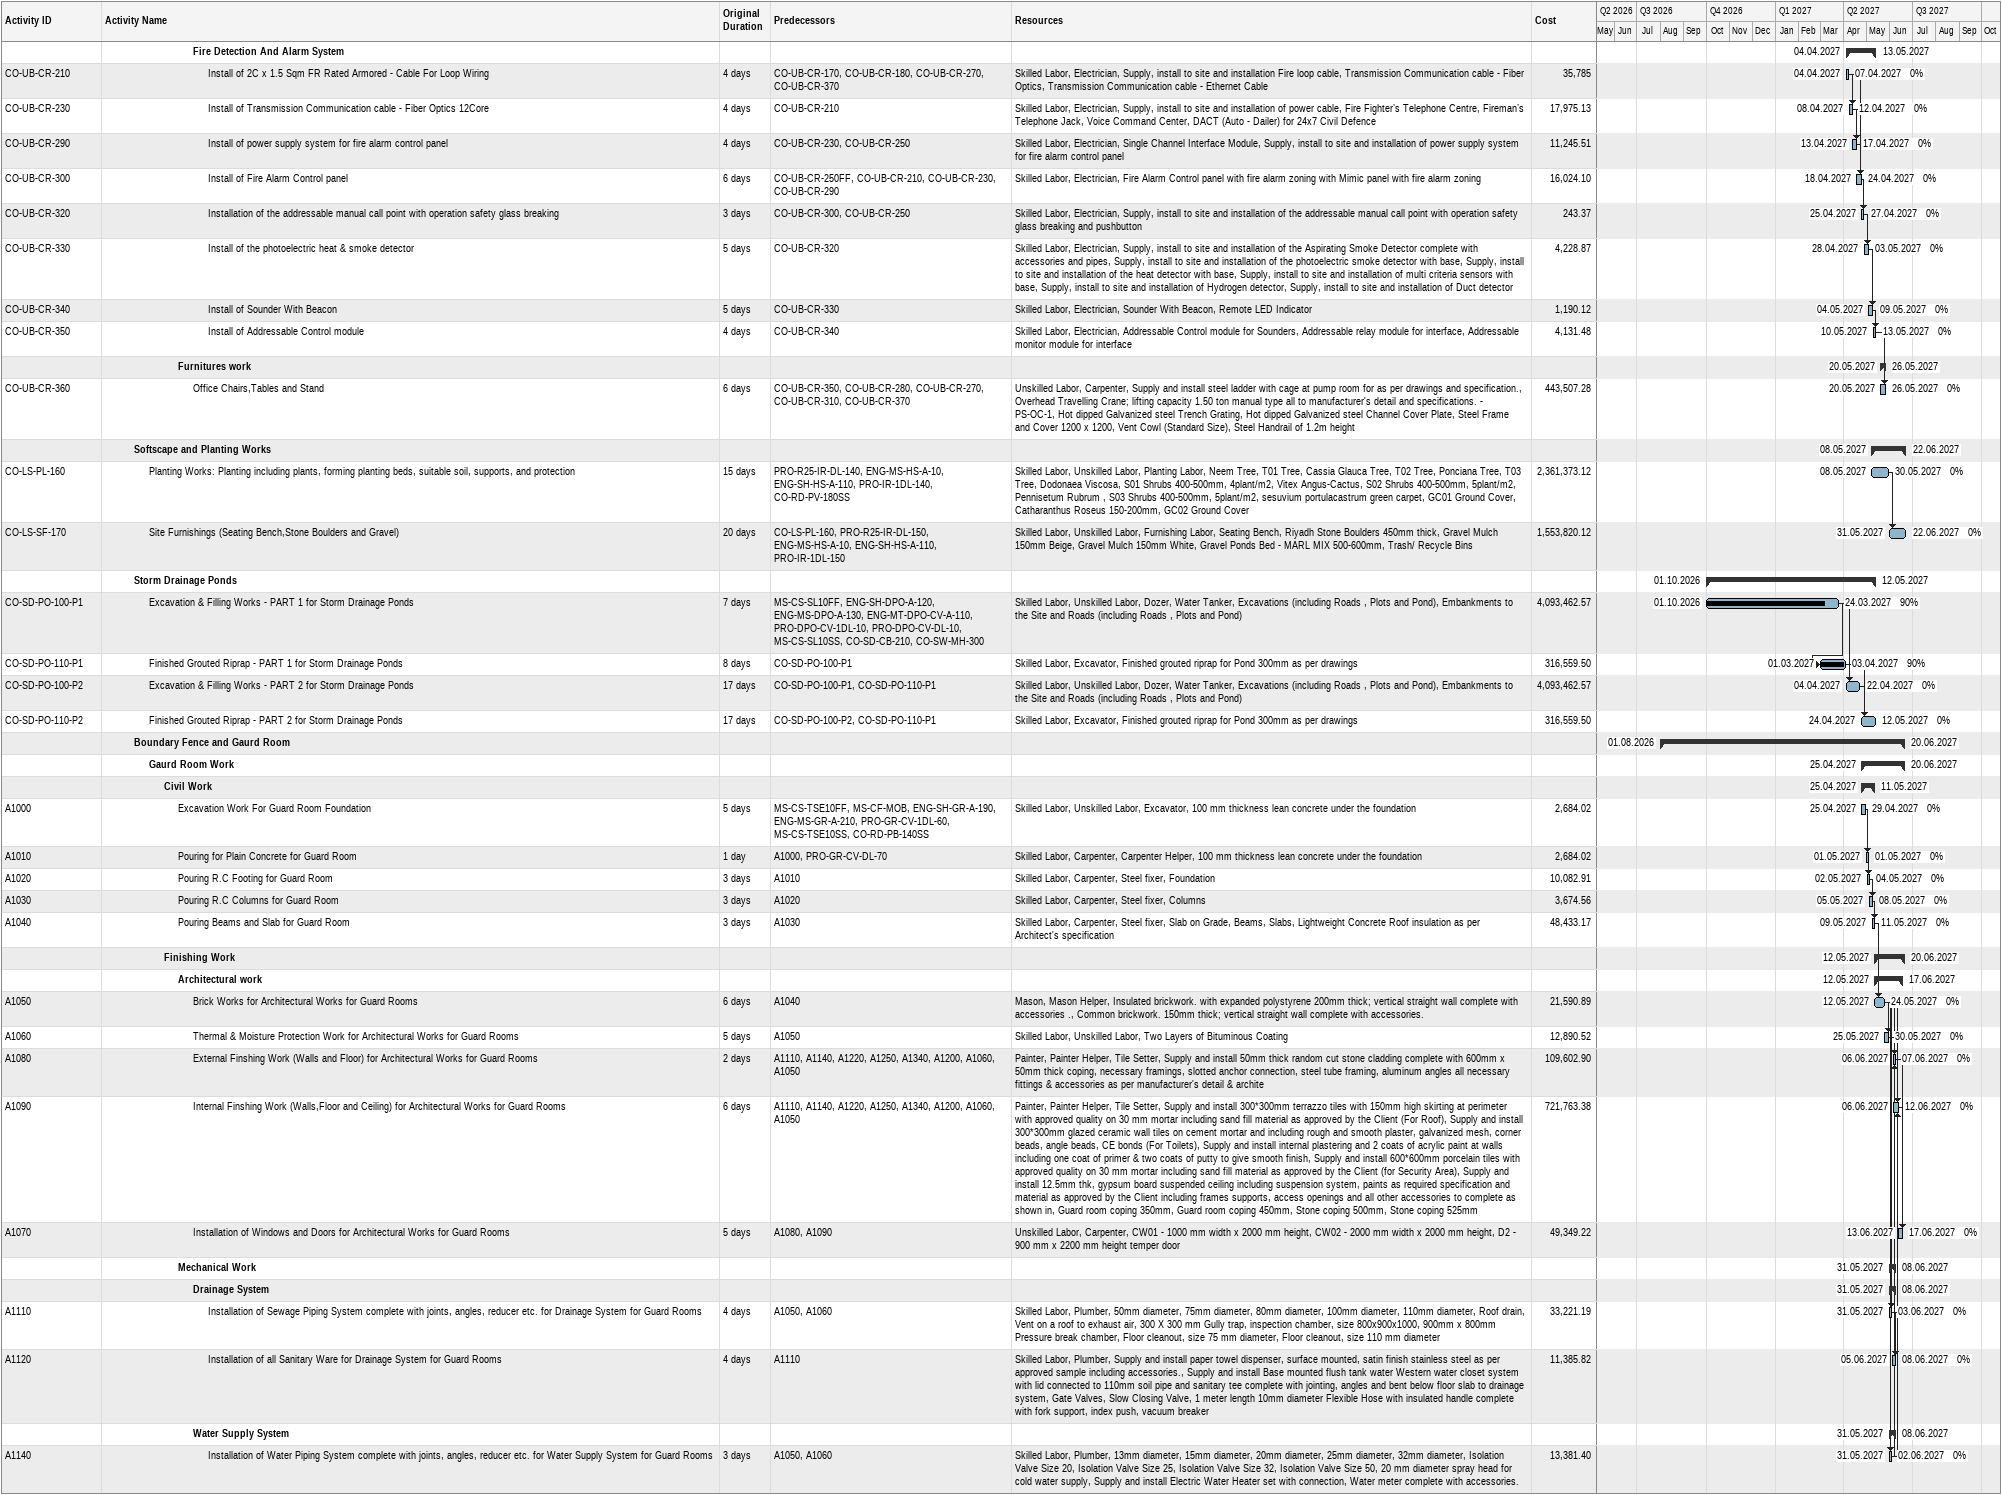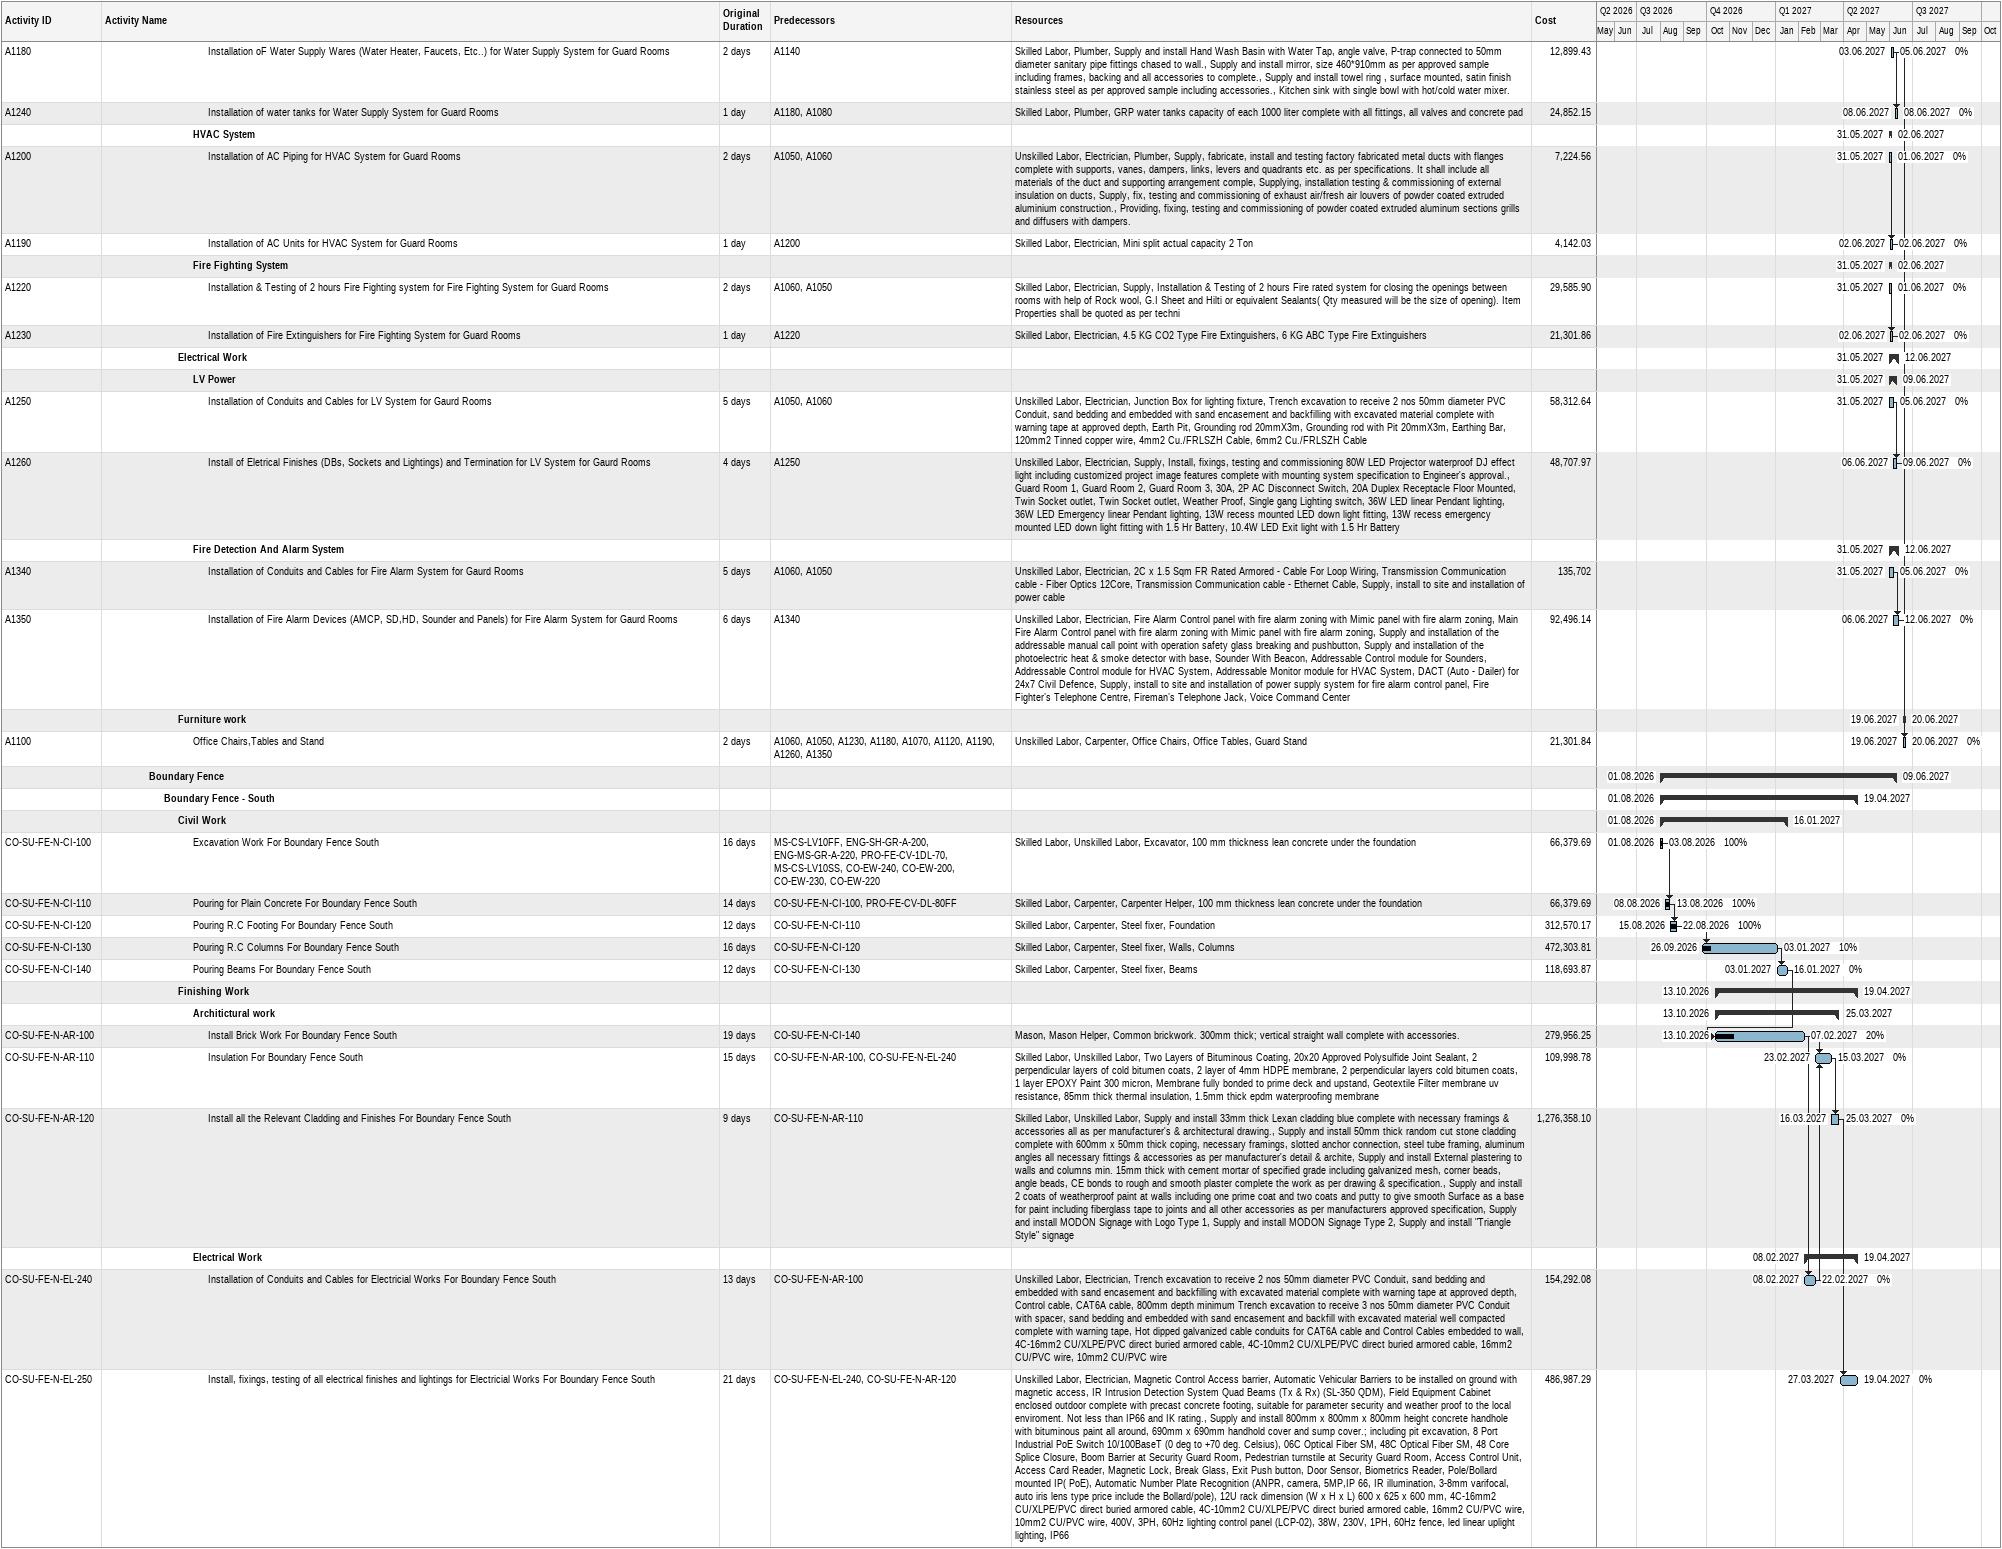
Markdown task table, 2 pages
| ID | Level | Task | Original duration | Start | Finish | Predecessors | Resources | % complete | Cost |
|---|---|---|---|---|---|---|---|---|---|
|  | 7 | **Fire Detection And Alarm System** |  | 2027-04-04 | 2027-05-13 |  |  |  |  |
| CO-UB-CR-210 | 8 | Install of 2C x 1.5 Sqm FR Rated Armored - Cable For Loop Wiring | 4d | 2027-04-04 | 2027-04-07 | CO-UB-CR-170, CO-UB-CR-180, CO-UB-CR-270, CO-UB-CR-370 | Skilled Labor, Electrician, Supply, install to site and installation Fire loop cable, Transmission Communication cable - Fiber Optics, Transmission Communication cable - Ethernet Cable | 0 | 35785 |
| CO-UB-CR-230 | 8 | Install of Transmission Communication cable - Fiber Optics 12Core | 4d | 2027-04-08 | 2027-04-12 | CO-UB-CR-210 | Skilled Labor, Electrician, Supply, install to site and installation of power cable, Fire Fighter’s Telephone Centre, Fireman’s Telephone Jack, Voice Command Center, DACT (Auto - Dailer) for 24x7 Civil Defence | 0 | 17975.13 |
| CO-UB-CR-290 | 8 | Install of power supply system for fire alarm control panel | 4d | 2027-04-13 | 2027-04-17 | CO-UB-CR-230, CO-UB-CR-250 | Skilled Labor, Electrician, Single Channel Interface Module, Supply, install to site and installation of power supply system for fire alarm control panel | 0 | 11245.51 |
| CO-UB-CR-300 | 8 | Install of Fire Alarm Control panel | 6d | 2027-04-18 | 2027-04-24 | CO-UB-CR-250FF, CO-UB-CR-210, CO-UB-CR-230, CO-UB-CR-290 | Skilled Labor, Electrician, Fire Alarm Control panel with fire alarm zoning with Mimic panel with fire alarm zoning | 0 | 16024.10 |
| CO-UB-CR-320 | 8 | Installation of the addressable manual call point with operation safety glass breaking | 3d | 2027-04-25 | 2027-04-27 | CO-UB-CR-300, CO-UB-CR-250 | Skilled Labor, Electrician, Supply, install to site and installation of the addressable manual call point with operation safety glass breaking and pushbutton | 0 | 243.37 |
| CO-UB-CR-330 | 8 | Install of the photoelectric heat & smoke detector | 5d | 2027-04-28 | 2027-05-03 | CO-UB-CR-320 | Skilled Labor, Electrician, Supply, install to site and installation of the Aspirating Smoke Detector complete with accessories and pipes, Supply, install to site and installation of the photoelectric smoke detector with base, Supply, install to site and installation of the heat detector with base, Supply, install to site and installation of multi criteria sensors with base, Supply, install to site and installation of Hydrogen detector, Supply, install to site and installation of Duct detector | 0 | 4228.87 |
| CO-UB-CR-340 | 8 | Install of Sounder With Beacon | 5d | 2027-05-04 | 2027-05-09 | CO-UB-CR-330 | Skilled Labor, Electrician, Sounder With Beacon, Remote LED Indicator | 0 | 1190.12 |
| CO-UB-CR-350 | 8 | Install of Addressable Control module | 4d | 2027-05-10 | 2027-05-13 | CO-UB-CR-340 | Skilled Labor, Electrician, Addressable Control module for Sounders, Addressable relay module for interface, Addressable monitor module for interface | 0 | 4131.48 |
|  | 6 | **Furnitures work** |  | 2027-05-20 | 2027-05-26 |  |  |  |  |
| CO-UB-CR-360 | 7 | Office Chairs,Tables and Stand | 6d | 2027-05-20 | 2027-05-26 | CO-UB-CR-350, CO-UB-CR-280, CO-UB-CR-270, CO-UB-CR-310, CO-UB-CR-370 | Unskilled Labor, Carpenter, Supply and install steel ladder with cage at pump room for as per drawings and specification., Overhead Travelling Crane; lifting capacity 1.50 ton manual type all to manufacturer's detail and specifications. - PS-OC-1, Hot dipped Galvanized steel Trench Grating, Hot dipped Galvanized steel Channel Cover Plate, Steel Frame and Cover 1200 x 1200, Vent Cowl (Standard Size), Steel Handrail of 1.2m height | 0 | 443507.28 |
|  | 3 | **Softscape and Planting Works** |  | 2027-05-08 | 2027-06-22 |  |  |  |  |
| CO-LS-PL-160 | 4 | Planting Works: Planting including plants, forming planting beds, suitable soil, supports, and protection | 15d | 2027-05-08 | 2027-05-30 | PRO-R25-IR-DL-140, ENG-MS-HS-A-10, ENG-SH-HS-A-110, PRO-IR-1DL-140, CO-RD-PV-180SS | Skilled Labor, Unskilled Labor, Planting Labor, Neem Tree, T01 Tree, Cassia Glauca Tree, T02 Tree, Ponciana Tree, T03 Tree, Dodonaea Viscosa, S01 Shrubs 400-500mm, 4plant/m2, Vitex Angus-Cactus, S02 Shrubs 400-500mm, 5plant/m2, Pennisetum Rubrum , S03 Shrubs 400-500mm, 5plant/m2, sesuvium portulacastrum green carpet, GC01 Ground Cover, Catharanthus Roseus 150-200mm, GC02 Ground Cover | 0 | 2361373.12 |
| CO-LS-SF-170 | 4 | Site Furnishings (Seating Bench,Stone Boulders and Gravel) | 20d | 2027-05-31 | 2027-06-22 | CO-LS-PL-160, PRO-R25-IR-DL-150, ENG-MS-HS-A-10, ENG-SH-HS-A-110, PRO-IR-1DL-150 | Skilled Labor, Unskilled Labor, Furnishing Labor, Seating Bench, Riyadh Stone Boulders 450mm thick, Gravel Mulch 150mm Beige, Gravel Mulch 150mm White, Gravel Ponds Bed - MARL MIX 500-600mm, Trash/ Recycle Bins | 0 | 1553820.12 |
|  | 3 | **Storm Drainage Ponds** |  | 2026-10-01 | 2027-05-12 |  |  |  |  |
| CO-SD-PO-100-P1 | 4 | Excavation & Filling Works - PART 1 for Storm Drainage Ponds | 7d | 2026-10-01 | 2027-03-24 | MS-CS-SL10FF, ENG-SH-DPO-A-120, ENG-MS-DPO-A-130, ENG-MT-DPO-CV-A-110, PRO-DPO-CV-1DL-10, PRO-DPO-CV-DL-10, MS-CS-SL10SS, CO-SD-CB-210, CO-SW-MH-300 | Skilled Labor, Unskilled Labor, Dozer, Water Tanker, Excavations (including Roads , Plots and Pond), Embankments to the Site and Roads (including Roads , Plots and Pond) | 90 | 4093462.57 |
| CO-SD-PO-110-P1 | 4 | Finished Grouted Riprap - PART 1 for Storm Drainage Ponds | 8d | 2027-03-01 | 2027-04-03 | CO-SD-PO-100-P1 | Skilled Labor, Excavator, Finished grouted riprap for Pond 300mm as per drawings | 90 | 316559.50 |
| CO-SD-PO-100-P2 | 4 | Excavation & Filling Works - PART 2 for Storm Drainage Ponds | 17d | 2027-04-04 | 2027-04-22 | CO-SD-PO-100-P1, CO-SD-PO-110-P1 | Skilled Labor, Unskilled Labor, Dozer, Water Tanker, Excavations (including Roads , Plots and Pond), Embankments to the Site and Roads (including Roads , Plots and Pond) | 0 | 4093462.57 |
| CO-SD-PO-110-P2 | 4 | Finished Grouted Riprap - PART 2 for Storm Drainage Ponds | 17d | 2027-04-24 | 2027-05-12 | CO-SD-PO-100-P2, CO-SD-PO-110-P1 | Skilled Labor, Excavator, Finished grouted riprap for Pond 300mm as per drawings | 0 | 316559.50 |
|  | 3 | **Boundary Fence and Gaurd Room** |  | 2026-08-01 | 2027-06-20 |  |  |  |  |
|  | 4 | **Gaurd Room Work** |  | 2027-04-25 | 2027-06-20 |  |  |  |  |
|  | 5 | **Civil Work** |  | 2027-04-25 | 2027-05-11 |  |  |  |  |
| A1000 | 6 | Excavation Work For Guard Room Foundation | 5d | 2027-04-25 | 2027-04-29 | MS-CS-TSE10FF, MS-CF-MOB, ENG-SH-GR-A-190, ENG-MS-GR-A-210, PRO-GR-CV-1DL-60, MS-CS-TSE10SS, CO-RD-PB-140SS | Skilled Labor, Unskilled Labor, Excavator, 100 mm thickness lean concrete under the foundation | 0 | 2684.02 |
| A1010 | 6 | Pouring for Plain Concrete for Guard Room | 1d | 2027-05-01 | 2027-05-01 | A1000, PRO-GR-CV-DL-70 | Skilled Labor, Carpenter, Carpenter Helper, 100 mm thickness lean concrete under the foundation | 0 | 2684.02 |
| A1020 | 6 | Pouring R.C Footing for Guard Room | 3d | 2027-05-02 | 2027-05-04 | A1010 | Skilled Labor, Carpenter, Steel fixer, Foundation | 0 | 10082.91 |
| A1030 | 6 | Pouring R.C Columns for Guard Room | 3d | 2027-05-05 | 2027-05-08 | A1020 | Skilled Labor, Carpenter, Steel fixer, Columns | 0 | 3674.56 |
| A1040 | 6 | Pouring Beams and Slab for Guard Room | 3d | 2027-05-09 | 2027-05-11 | A1030 | Skilled Labor, Carpenter, Steel fixer, Slab on Grade, Beams, Slabs, Lightweight Concrete Roof insulation as per Architect's specification | 0 | 48433.17 |
|  | 5 | **Finishing Work** |  | 2027-05-12 | 2027-06-20 |  |  |  |  |
|  | 6 | **Architectural work** |  | 2027-05-12 | 2027-06-17 |  |  |  |  |
| A1050 | 7 | Brick Works for Architectural Works for Guard Rooms | 6d | 2027-05-12 | 2027-05-24 | A1040 | Mason, Mason Helper, Insulated brickwork. with expanded polystyrene 200mm thick; vertical straight wall complete with accessories ., Common brickwork. 150mm thick; vertical straight wall complete with accessories. | 0 | 21590.89 |
| A1060 | 7 | Thermal & Moisture Protection Work for Architectural Works for Guard Rooms | 5d | 2027-05-25 | 2027-05-30 | A1050 | Skilled Labor, Unskilled Labor, Two Layers of Bituminous Coating | 0 | 12890.52 |
| A1080 | 7 | External Finshing Work (Walls and Floor) for Architectural Works for Guard Rooms | 2d | 2027-06-06 | 2027-06-07 | A1110, A1140, A1220, A1250, A1340, A1200, A1060, A1050 | Painter, Painter Helper, Tile Setter, Supply and install 50mm thick random cut stone cladding complete with 600mm x 50mm thick coping, necessary framings, slotted anchor connection, steel tube framing, aluminum angles all necessary fittings & accessories as per manufacturer's detail & archite | 0 | 109602.90 |
| A1090 | 7 | Internal Finshing Work (Walls,Floor and Ceiling) for Architectural Works for Guard Rooms | 6d | 2027-06-06 | 2027-06-12 | A1110, A1140, A1220, A1250, A1340, A1200, A1060, A1050 | Painter, Painter Helper, Tile Setter, Supply and install 300*300mm terrazzo tiles with 150mm high skirting at perimeter with approved quality on 30 mm mortar including sand fill material as approved by the Client (For Roof), Supply and install 300*300mm glazed ceramic wall tiles on cement mortar and including rough and smooth plaster, galvanized mesh, corner beads, angle beads, CE bonds (For Toilets), Supply and install internal plastering and 2 coats of acrylic paint at walls including one coat of primer & two coats of putty to give smooth finish, Supply and install 600*600mm porcelain tiles with approved quality on 30 mm mortar including sand fill material as approved by the Client (for Security Area), Supply and install 12.5mm thk, gypsum board suspended ceiling including suspension system, paints as required specification and material as approved by the Client including frames supports, access openings and all other accessories to complete as shown in, Guard room coping 350mm, Guard room coping 450mm, Stone coping 500mm, Stone coping 525mm | 0 | 721763.38 |
| A1070 | 7 | Installation of Windows and Doors for Architectural Works for Guard Rooms | 5d | 2027-06-13 | 2027-06-17 | A1080, A1090 | Unskilled Labor, Carpenter, CW01 - 1000 mm width x 2000 mm height, CW02 - 2000 mm width x 2000 mm height, D2 - 900 mm x 2200 mm height temper door | 0 | 49349.22 |
|  | 6 | **Mechanical Work** |  | 2027-05-31 | 2027-06-08 |  |  |  |  |
|  | 7 | **Drainage System** |  | 2027-05-31 | 2027-06-08 |  |  |  |  |
| A1110 | 8 | Installation of Sewage Piping System complete with joints, angles, reducer etc. for Drainage System for Guard Rooms | 4d | 2027-05-31 | 2027-06-03 | A1050, A1060 | Skilled Labor, Plumber, 50mm diameter, 75mm diameter, 80mm diameter, 100mm diameter, 110mm diameter, Roof drain, Vent on a roof to exhaust air, 300 X 300 mm Gully trap, inspection chamber, size 800x900x1000, 900mm x 800mm Pressure break chamber, Floor cleanout, size 75 mm diameter, Floor cleanout, size 110 mm diameter | 0 | 33221.19 |
| A1120 | 8 | Installation of all Sanitary Ware for Drainage System for Guard Rooms | 4d | 2027-06-05 | 2027-06-08 | A1110 | Skilled Labor, Plumber, Supply and install paper towel dispenser, surface mounted, satin finish stainless steel as per approved sample including accessories., Supply and install Base mounted flush tank water Western water closet system with lid connected to 110mm soil pipe and sanitary tee complete with jointing, angles and bent below floor slab to drainage system, Gate Valves, Slow Closing Valve, 1 meter length 10mm diameter Flexible Hose with insulated handle complete with fork support, index push, vacuum breaker | 0 | 11385.82 |
|  | 7 | **Water Supply System** |  | 2027-05-31 | 2027-06-08 |  |  |  |  |
| A1140 | 8 | Installation of Water Piping System complete with joints, angles, reducer etc. for Water Supply System for Guard Rooms | 3d | 2027-05-31 | 2027-06-02 | A1050, A1060 | Skilled Labor, Plumber, 13mm diameter, 15mm diameter, 20mm diameter, 25mm diameter, 32mm diameter, Isolation Valve Size 20, Isolation Valve Size 25, Isolation Valve Size 32, Isolation Valve Size 50, 20 mm diameter spray head for cold water supply, Supply and install Electric Water Heater set with connection, Water meter complete with accessories. | 0 | 13381.40 |
| A1180 | 8 | Installation oF Water Supply Wares (Water Heater, Faucets, Etc..) for Water Supply System for Guard Rooms | 2d | 2027-06-03 | 2027-06-05 | A1140 | Skilled Labor, Plumber, Supply and install Hand Wash Basin with Water Tap, angle valve, P-trap connected to 50mm diameter sanitary pipe fittings chased to wall., Supply and install mirror, size 460*910mm as per approved sample including frames, backing and all accessories to complete., Supply and install towel ring , surface mounted, satin finish stainless steel as per approved sample including accessories., Kitchen sink with single bowl with hot/cold water mixer. | 0 | 12899.43 |
| A1240 | 8 | Installation of water tanks for Water Supply System for Guard Rooms | 1d | 2027-06-08 | 2027-06-08 | A1180, A1080 | Skilled Labor, Plumber, GRP water tanks capacity of each 1000 liter complete with all fittings, all valves and concrete pad | 0 | 24852.15 |
|  | 7 | **HVAC System** |  | 2027-05-31 | 2027-06-02 |  |  |  |  |
| A1200 | 8 | Installation of AC Piping for HVAC System for Guard Rooms | 2d | 2027-05-31 | 2027-06-01 | A1050, A1060 | Unskilled Labor, Electrician, Plumber, Supply, fabricate, install and testing factory fabricated metal ducts with flanges complete with supports, vanes, dampers, links, levers and quadrants etc. as per specifications. It shall include all materials of the duct and supporting arrangement comple, Supplying, installation testing & commissioning of external insulation on ducts, Supply, fix, testing and commissioning of exhaust air/fresh air louvers of powder coated extruded aluminium construction., Providing, fixing, testing and commissioning of powder coated extruded aluminum sections grills and diffusers with dampers. | 0 | 7224.56 |
| A1190 | 8 | Installation of AC Units for HVAC System for Guard Rooms | 1d | 2027-06-02 | 2027-06-02 | A1200 | Skilled Labor, Electrician, Mini split actual capacity 2 Ton | 0 | 4142.03 |
|  | 7 | **Fire Fighting System** |  | 2027-05-31 | 2027-06-02 |  |  |  |  |
| A1220 | 8 | Installation & Testing of 2 hours Fire Fighting system for Fire Fighting System for Guard Rooms | 2d | 2027-05-31 | 2027-06-01 | A1060, A1050 | Skilled Labor, Electrician, Supply, Installation & Testing of 2 hours Fire rated system for closing the openings between rooms with help of Rock wool, G.I Sheet and Hilti or equivalent Sealants( Qty measured will be the size of opening). Item Properties shall be quoted as per techni | 0 | 29585.90 |
| A1230 | 8 | Installation of Fire Extinguishers for Fire Fighting System for Guard Rooms | 1d | 2027-06-02 | 2027-06-02 | A1220 | Skilled Labor, Electrician, 4.5 KG CO2 Type Fire Extinguishers, 6 KG ABC Type Fire Extinguishers | 0 | 21301.86 |
|  | 6 | **Electrical Work** |  | 2027-05-31 | 2027-06-12 |  |  |  |  |
|  | 7 | **LV Power** |  | 2027-05-31 | 2027-06-09 |  |  |  |  |
| A1250 | 8 | Installation of Conduits and Cables for LV System for Gaurd Rooms | 5d | 2027-05-31 | 2027-06-05 | A1050, A1060 | Unskilled Labor, Electrician, Junction Box for lighting fixture, Trench excavation to receive 2 nos 50mm diameter PVC Conduit, sand bedding and embedded with sand encasement and backfilling with excavated material complete with warning tape at approved depth, Earth Pit, Grounding rod 20mmX3m, Grounding rod with Pit 20mmX3m, Earthing Bar, 120mm2 Tinned copper wire, 4mm2 Cu./FRLSZH Cable, 6mm2 Cu./FRLSZH Cable | 0 | 58312.64 |
| A1260 | 8 | Install of Eletrical Finishes (DBs, Sockets and Lightings) and Termination for LV System for Gaurd Rooms | 4d | 2027-06-06 | 2027-06-09 | A1250 | Unskilled Labor, Electrician, Supply, Install, fixings, testing and commissioning 80W LED Projector waterproof DJ effect light including customized project image features complete with mounting system specification to Engineer's approval., Guard Room 1, Guard Room 2, Guard Room 3, 30A, 2P AC Disconnect Switch, 20A Duplex Receptacle Floor Mounted, Twin Socket outlet, Twin Socket outlet, Weather Proof, Single gang Lighting switch, 36W LED linear Pendant lighting, 36W LED Emergency linear Pendant lighting, 13W recess mounted LED down light fitting, 13W recess emergency mounted LED down light fitting with 1.5 Hr Battery, 10.4W LED Exit light with 1.5 Hr Battery | 0 | 48707.97 |
|  | 7 | **Fire Detection And Alarm System** |  | 2027-05-31 | 2027-06-12 |  |  |  |  |
| A1340 | 8 | Installation of Conduits and Cables for Fire Alarm System for Gaurd Rooms | 5d | 2027-05-31 | 2027-06-05 | A1060, A1050 | Unskilled Labor, Electrician, 2C x 1.5 Sqm FR Rated Armored - Cable For Loop Wiring, Transmission Communication cable - Fiber Optics 12Core, Transmission Communication cable - Ethernet Cable, Supply, install to site and installation of power cable | 0 | 135702 |
| A1350 | 8 | Installation of Fire Alarm Devices (AMCP, SD,HD, Sounder and Panels) for Fire Alarm System for Gaurd Rooms | 6d | 2027-06-06 | 2027-06-12 | A1340 | Unskilled Labor, Electrician, Fire Alarm Control panel with fire alarm zoning with Mimic panel with fire alarm zoning, Main Fire Alarm Control panel with fire alarm zoning with Mimic panel with fire alarm zoning, Supply and installation of the addressable manual call point with operation safety glass breaking and pushbutton, Supply and installation of the photoelectric heat & smoke detector with base, Sounder With Beacon, Addressable Control module for Sounders, Addressable Control module for HVAC System, Addressable Monitor module for HVAC System, DACT (Auto - Dailer) for 24x7 Civil Defence, Supply, install to site and installation of power supply system for fire alarm control panel, Fire Fighter’s Telephone Centre, Fireman’s Telephone Jack, Voice Command Center | 0 | 92496.14 |
|  | 6 | **Furniture work** |  | 2027-06-19 | 2027-06-20 |  |  |  |  |
| A1100 | 7 | Office Chairs,Tables and Stand | 2d | 2027-06-19 | 2027-06-20 | A1060, A1050, A1230, A1180, A1070, A1120, A1190, A1260, A1350 | Unskilled Labor, Carpenter, Office Chairs, Office Tables, Guard Stand | 0 | 21301.84 |
|  | 4 | **Boundary Fence** |  | 2026-08-01 | 2027-06-09 |  |  |  |  |
|  | 5 | **Boundary Fence - South** |  | 2026-08-01 | 2027-04-19 |  |  |  |  |
|  | 6 | **Civil Work** |  | 2026-08-01 | 2027-01-16 |  |  |  |  |
| CO-SU-FE-N-CI-100 | 7 | Excavation Work For Boundary Fence South | 16d | 2026-08-01 | 2026-08-03 | MS-CS-LV10FF, ENG-SH-GR-A-200, ENG-MS-GR-A-220, PRO-FE-CV-1DL-70, MS-CS-LV10SS, CO-EW-240, CO-EW-200, CO-EW-230, CO-EW-220 | Skilled Labor, Unskilled Labor, Excavator, 100 mm thickness lean concrete under the foundation | 100 | 66379.69 |
| CO-SU-FE-N-CI-110 | 7 | Pouring for Plain Concrete For Boundary Fence South | 14d | 2026-08-08 | 2026-08-13 | CO-SU-FE-N-CI-100, PRO-FE-CV-DL-80FF | Skilled Labor, Carpenter, Carpenter Helper, 100 mm thickness lean concrete under the foundation | 100 | 66379.69 |
| CO-SU-FE-N-CI-120 | 7 | Pouring R.C Footing For Boundary Fence South | 12d | 2026-08-15 | 2026-08-22 | CO-SU-FE-N-CI-110 | Skilled Labor, Carpenter, Steel fixer, Foundation | 100 | 312570.17 |
| CO-SU-FE-N-CI-130 | 7 | Pouring R.C Columns For Boundary Fence South | 16d | 2026-09-26 | 2027-01-03 | CO-SU-FE-N-CI-120 | Skilled Labor, Carpenter, Steel fixer, Walls, Columns | 10 | 472303.81 |
| CO-SU-FE-N-CI-140 | 7 | Pouring Beams For Boundary Fence South | 12d | 2027-01-03 | 2027-01-16 | CO-SU-FE-N-CI-130 | Skilled Labor, Carpenter, Steel fixer, Beams | 0 | 118693.87 |
|  | 6 | **Finishing Work** |  | 2026-10-13 | 2027-04-19 |  |  |  |  |
|  | 7 | **Architictural work** |  | 2026-10-13 | 2027-03-25 |  |  |  |  |
| CO-SU-FE-N-AR-100 | 8 | Install Brick Work For Boundary Fence South | 19d | 2026-10-13 | 2027-02-07 | CO-SU-FE-N-CI-140 | Mason, Mason Helper, Common brickwork. 300mm thick; vertical straight wall complete with accessories. | 20 | 279956.25 |
| CO-SU-FE-N-AR-110 | 8 | Insulation For Boundary Fence South | 15d | 2027-02-23 | 2027-03-15 | CO-SU-FE-N-AR-100, CO-SU-FE-N-EL-240 | Skilled Labor, Unskilled Labor, Two Layers of Bituminous Coating, 20x20 Approved Polysulfide Joint Sealant, 2 perpendicular layers of cold bitumen coats, 2 layer of 4mm HDPE membrane, 2 perpendicular layers cold bitumen coats, 1 layer EPOXY Paint 300 micron, Membrane fully bonded to prime deck and upstand, Geotextile Filter membrane uv resistance, 85mm thick thermal insulation, 1.5mm thick epdm waterproofing membrane | 0 | 109998.78 |
| CO-SU-FE-N-AR-120 | 8 | Install all the Relevant Cladding and Finishes For Boundary Fence South | 9d | 2027-03-16 | 2027-03-25 | CO-SU-FE-N-AR-110 | Skilled Labor, Unskilled Labor, Supply and install 33mm thick Lexan cladding blue complete with necessary framings & accessories all as per manufacturer's & architectural drawing., Supply and install 50mm thick random cut stone cladding complete with 600mm x 50mm thick coping, necessary framings, slotted anchor connection, steel tube framing, aluminum angles all necessary fittings & accessories as per manufacturer's detail & archite, Supply and install External plastering to walls and columns min. 15mm thick with cement mortar of specified grade including galvanized mesh, corner beads, angle beads, CE bonds to rough and smooth plaster complete the work as per drawing & specification., Supply and install 2 coats of weatherproof paint at walls including one prime coat and two coats and putty to give smooth Surface as a base for paint including fiberglass tape to joints and all other accessories as per manufacturers approved specification, Supply and install MODON Signage with Logo Type 1, Supply and install MODON Signage Type 2, Supply and install "Triangle Style" signage | 0 | 1276358.10 |
|  | 7 | **Electrical Work** |  | 2027-02-08 | 2027-04-19 |  |  |  |  |
| CO-SU-FE-N-EL-240 | 8 | Installation of Conduits and Cables for Electricial Works For Boundary Fence South | 13d | 2027-02-08 | 2027-02-22 | CO-SU-FE-N-AR-100 | Unskilled Labor, Electrician, Trench excavation to receive 2 nos 50mm diameter PVC Conduit, sand bedding and embedded with sand encasement and backfilling with excavated material complete with warning tape at approved depth, Control cable, CAT6A cable, 800mm depth minimum Trench excavation to receive 3 nos 50mm diameter PVC Conduit with spacer, sand bedding and embedded with sand encasement and backfill with excavated material well compacted complete with warning tape, Hot dipped galvanized cable conduits for CAT6A cable and Control Cables embedded to wall, 4C-16mm2 CU/XLPE/PVC direct buried armored cable, 4C-10mm2 CU/XLPE/PVC direct buried armored cable, 16mm2 CU/PVC wire, 10mm2 CU/PVC wire | 0 | 154292.08 |
| CO-SU-FE-N-EL-250 | 8 | Install, fixings, testing of all electrical finishes and lightings for Electricial Works For Boundary Fence South | 21d | 2027-03-27 | 2027-04-19 | CO-SU-FE-N-EL-240, CO-SU-FE-N-AR-120 | Unskilled Labor, Electrician, Magnetic Control Access barrier, Automatic Vehicular Barriers to be installed on ground with magnetic access, IR Intrusion Detection System Quad Beams (Tx & Rx) (SL-350 QDM), Field Equipment Cabinet enclosed outdoor complete with precast concrete footing, suitable for parameter security and weather proof to the local enviroment. Not less than IP66 and IK rating., Supply and install 800mm x 800mm x 800mm height concrete handhole with bituminous paint all around, 690mm x 690mm handhold cover and sump cover.; including pit excavation, 8 Port Industrial PoE Switch 10/100BaseT (0 deg to +70 deg. Celsius), 06C Optical Fiber SM, 48C Optical Fiber SM, 48 Core Splice Closure, Boom Barrier at Security Guard Room, Pedestrian turnstile at Security Guard Room, Access Control Unit, Access Card Reader, Magnetic Lock, Break Glass, Exit Push button, Door Sensor, Biometrics Reader, Pole/Bollard mounted IP( PoE), Automatic Number Plate Recognition (ANPR, camera, 5MP,IP 66, IR illumination, 3-8mm varifocal, auto iris lens type price include the Bollard/pole), 12U rack dimension (W x H x L) 600 x 625 x 600 mm, 4C-16mm2 CU/XLPE/PVC direct buried armored cable, 4C-10mm2 CU/XLPE/PVC direct buried armored cable, 16mm2 CU/PVC wire, 10mm2 CU/PVC wire, 400V, 3PH, 60Hz lighting control panel (LCP-02), 38W, 230V, 1PH, 60Hz fence, led linear uplight lighting, IP66 | 0 | 486987.29 |
